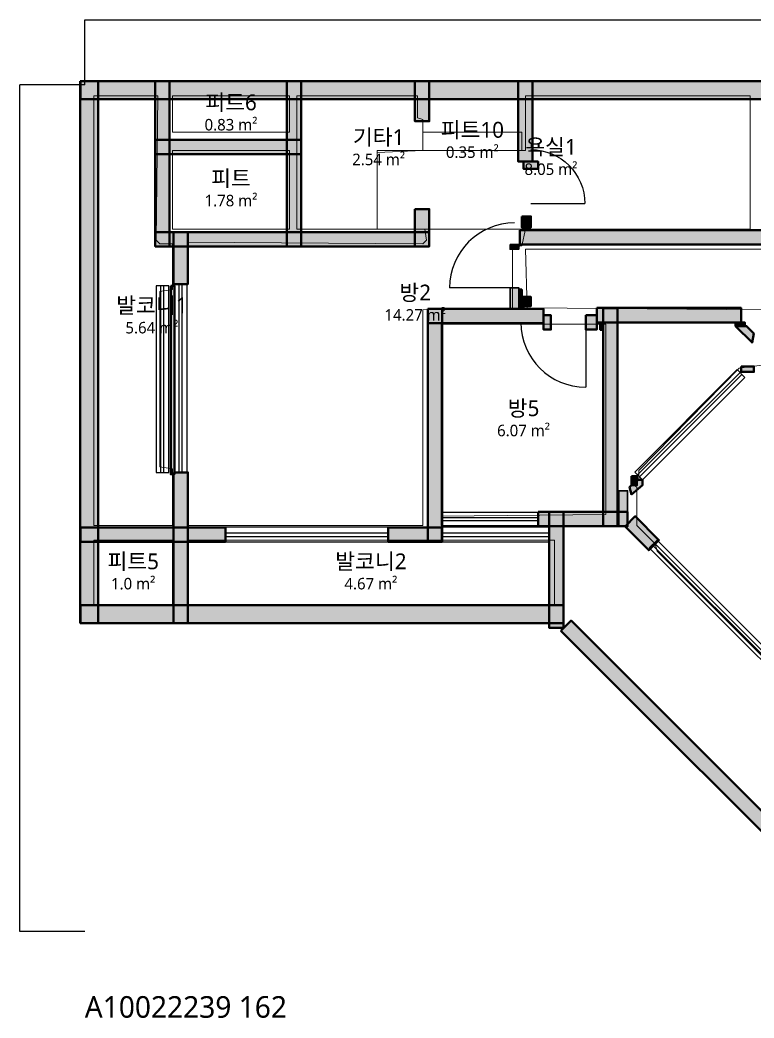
# Model space of a CAD drawing. Header units: millimetres. Extents: x -900 to 22131, y -1204 to 12664.
# Drawn here: x -900 to 9301, y -1204 to 12664 of the extents above; entities that cross this region are included whole.
import ezdxf

# ---------------------------------------------------------------- set-up
doc = ezdxf.new("R2010")
doc.units = ezdxf.units.MM
for name, color, linetype, lineweight in [('A-ANNO-DIMS', 3, 'Continuous', 13), ('A-AREA', 9, 'Continuous', 13), ('A-AREA-IDEN', 7, 'Continuous', 18), ('A-DOOR', 4, 'Continuous', 25), ('A-GLAZ', 5, 'Continuous', 25), ('A-WALL-EXTR', 7, 'Continuous', 50), ('A-WALL-PATT', 8, 'Continuous', 9), ('A-WALL-PRTN', 8, 'Continuous', 35), ('A-WALL-STRC', 7, 'Continuous', 50)]:
    doc.layers.add(name, color=color, linetype=linetype, lineweight=lineweight)
doc.styles.add('OpenSansCondensed-Light', font='OpenSansCondensed-Light.ttf')
doc.styles.get("Standard").update_dxf_attribs({"font": 'malgun.ttf'})
doc.dimstyles.new('EZDXF', dxfattribs={"dimtxt": 0.25, "dimasz": 0.175, "dimexe": 0.375, "dimexo": 0.125, "dimgap": 0.1, "dimtad": 1, "dimlfac": 100, "dimzin": 12, "dimdsep": 46, "dimtxsty": 'OpenSansCondensed-Light', "dimblk": 'ARCHTICK', "dimcen": 2.5, "dimazin": 3, "dimtfac": 0.5, "dimtmove": 2, "dimatfit": 3})

# ---------------------------------------------------------------- blocks, each defined once
blk = doc.blocks.new('JJ-DOOR-SWING')
blk.add_line((0, 0), (0, 1000))
blk.add_arc((0, 0), 1000, 0, 90)
blk = doc.blocks.new('JJ-WIN-DOUBLE')
for p, q in [((0, 120), (1000, 120)), ((0, -120), (1000, -120))]:
    blk.add_line(p, q)
blk.add_lwpolyline([(0, -500), (1000, -500), (1000, 500), (0, 500)], close=True)
blk = doc.blocks.new('_ARCHTICK')
at = {"color": 0, "linetype": 'BYBLOCK', "const_width": 0.15}
blk.add_lwpolyline([(-0.5, -0.5), (0.5, 0.5)], dxfattribs=at)

msp = doc.modelspace()

# ---------------------------------------------------------------- hatches: boundary and pattern name
at = {"layer": 'A-WALL-PATT'}
h = msp.add_hatch(color=8, dxfattribs=at)
h.dxf.hatch_style = 1
h.paths.add_polyline_path([(-61.5, 11812.3), (188.5, 11812.3), (188.5, 4283.8), (-61.5, 4283.8)])
h = msp.add_hatch(color=8, dxfattribs=at)
h.dxf.hatch_style = 1
h.paths.add_polyline_path([(-61, 11812.8), (11024.7, 11812.8), (11024.7, 11562.8), (-61, 11562.8)])
h = msp.add_hatch(color=8, dxfattribs=at)
h.dxf.hatch_style = 1
h.paths.add_polyline_path([(979.9, 11812.3), (1179.9, 11812.3), (1179.9, 9518), (979.9, 9518)])
h = msp.add_hatch(color=8, dxfattribs=at)
h.dxf.hatch_style = 1
h.paths.add_polyline_path([(2809.3, 11812.3), (3009.3, 11812.3), (3009.3, 9518), (2809.3, 9518)])
h = msp.add_hatch(color=8, dxfattribs=at)
h.dxf.hatch_style = 1
h.paths.add_polyline_path([(4587.8, 11812.3), (4787.8, 11812.3), (4787.8, 11255.9), (4587.8, 11255.9)])
h = msp.add_hatch(color=8, dxfattribs=at)
h.dxf.hatch_style = 1
h.paths.add_polyline_path([(6023.4, 11812.3), (6223.4, 11812.3), (6223.4, 10696.9), (6023.4, 10696.9)])
h = msp.add_hatch(color=8, dxfattribs=at)
h.dxf.hatch_style = 1
h.paths.add_polyline_path([(980.8, 11000.2), (3008.3, 11000.2), (3008.3, 10800.2), (980.8, 10800.2)])
h = msp.add_hatch(color=8, dxfattribs=at)
h.dxf.hatch_style = 1
h.paths.add_polyline_path([(6099.6, 10696.9), (6299.6, 10696.9), (6299.6, 10595.3), (6099.6, 10595.3)])
h = msp.add_hatch(color=8, dxfattribs=at)
h.dxf.hatch_style = 1
h.paths.add_polyline_path([(4587.8, 10036.3), (4787.8, 10036.3), (4787.8, 9518), (4587.8, 9518)])
h = msp.add_hatch(color=8, dxfattribs=at)
h.dxf.hatch_style = 1
h.paths.add_polyline_path([(6072.6, 9934.7), (6072.6, 9782.2), (6199.6, 9782.2), (6199.6, 9934.7)])
h = msp.add_hatch(color=8, dxfattribs=at)
h.dxf.hatch_style = 1
h.paths.add_polyline_path([(980.8, 9717), (4786.9, 9717), (4786.9, 9517), (980.8, 9517)])
h = msp.add_hatch(color=8, dxfattribs=at)
h.dxf.hatch_style = 1
h.paths.add_polyline_path([(1233.9, 9716.1), (1433.9, 9716.1), (1433.9, 8994.5), (1233.9, 8994.5)])
h = msp.add_hatch(color=8, dxfattribs=at)
h.dxf.hatch_style = 1
h.paths.add_polyline_path([(6047.2, 9742.5), (11024.7, 9742.5), (11024.7, 9542.5), (6047.2, 9542.5)])
h = msp.add_hatch(color=8, dxfattribs=at)
h.dxf.hatch_style = 1
h.paths.add_polyline_path([(5911, 9543.4), (6031, 9543.4), (6031, 9477.3), (5911, 9477.3)])
h = msp.add_hatch(color=8, dxfattribs=at)
h.dxf.hatch_style = 1
h.paths.add_polyline_path([(1194.2, 8969.1), (1245, 8969.1), (1245, 6352.1), (1194.2, 6352.1)])
h = msp.add_hatch(color=8, dxfattribs=at)
h.dxf.hatch_style = 1
h.paths.add_polyline_path([(5911, 8943.7), (6031, 8943.7), (6031, 8649), (5911, 8649)])
h = msp.add_hatch(color=8, dxfattribs=at)
h.dxf.hatch_style = 1
h.paths.add_polyline_path([(6047.2, 8918.3), (6072.6, 8918.3), (6072.6, 8664.2), (6047.2, 8664.2)])
h = msp.add_hatch(color=8, dxfattribs=at)
h.dxf.hatch_style = 1
h.paths.add_polyline_path([(6047.2, 8816.7), (6098, 8816.7), (6098, 8664.2), (6047.2, 8664.2)])
h = msp.add_hatch(color=8, dxfattribs=at)
h.dxf.hatch_style = 1
h.paths.add_polyline_path([(6098, 8816.7), (6098, 8689.6), (6199.6, 8689.6), (6199.6, 8816.7)])
h = msp.add_hatch(color=8, dxfattribs=at)
h.dxf.hatch_style = 1
h.paths.add_polyline_path([(4765.7, 8649), (4965.7, 8649), (4965.7, 5414.5), (4765.7, 5414.5)])
h = msp.add_hatch(color=8, dxfattribs=at)
h.dxf.hatch_style = 1
h.paths.add_polyline_path([(4766.6, 8649.9), (6377.5, 8649.9), (6377.5, 8449.9), (4766.6, 8449.9)])
h = msp.add_hatch(color=8, dxfattribs=at)
h.dxf.hatch_style = 1
h.paths.add_polyline_path([(7114.3, 8662.6), (9121.6, 8662.6), (9121.6, 8462.6), (7114.3, 8462.6)])
h = msp.add_hatch(color=8, dxfattribs=at)
h.dxf.hatch_style = 1
h.paths.add_polyline_path([(7204.9, 8661.7), (7404.9, 8661.7), (7404.9, 5630.5), (7204.9, 5630.5)])
h = msp.add_hatch(color=8, dxfattribs=at)
h.dxf.hatch_style = 1
h.paths.add_polyline_path([(6377.5, 8561), (6479.1, 8561), (6479.1, 8361), (6377.5, 8361)])
h = msp.add_hatch(color=8, dxfattribs=at)
h.dxf.hatch_style = 1
h.paths.add_polyline_path([(6961.9, 8561), (7114.3, 8561), (7114.3, 8361), (6961.9, 8361)])
h = msp.add_hatch(color=8, dxfattribs=at)
h.dxf.hatch_style = 1
h.paths.add_polyline_path([(7165.1, 8461), (7190.6, 8461), (7190.6, 8359.3), (7165.1, 8359.3)])
h = msp.add_hatch(color=8, dxfattribs=at)
h.dxf.hatch_style = 1
h.paths.add_polyline_path([(9045.4, 8461), (9172.4, 8461), (9172.4, 8410.2), (9045.4, 8410.2)])
h = msp.add_hatch(color=8, dxfattribs=at)
h.dxf.hatch_style = 1
h.paths.add_polyline_path([(9045.4, 8410.2), (9274, 8181.5), (9299.4, 8308.5), (9197.8, 8410.2)])
h = msp.add_hatch(color=8, dxfattribs=at)
h.dxf.hatch_style = 1
h.paths.add_polyline_path([(9121.6, 7851.2), (9299.4, 7851.2), (9299.4, 7774.9), (9121.6, 7774.9)])
h = msp.add_hatch(color=8, dxfattribs=at)
h.dxf.hatch_style = 1
h.paths.add_polyline_path([(1233.9, 6377.5), (1433.9, 6377.5), (1433.9, 4283.8), (1233.9, 4283.8)])
h = msp.add_hatch(color=8, dxfattribs=at)
h.dxf.hatch_style = 1
h.paths.add_polyline_path([(7749.5, 6275.9), (7673.3, 6275.9), (7571.7, 6174.2), (7597.1, 6072.6), (7749.5, 6199.6)])
h = msp.add_hatch(color=8, dxfattribs=at)
h.dxf.hatch_style = 1
h.paths.add_polyline_path([(7597.1, 6326.7), (7673.3, 6326.7), (7673.3, 6199.6), (7597.1, 6199.6)])
h = msp.add_hatch(color=8, dxfattribs=at)
h.dxf.hatch_style = 1
h.paths.add_polyline_path([(7422.8, 6123.4), (7542.8, 6123.4), (7542.8, 5630.5), (7422.8, 5630.5)])
h = msp.add_hatch(color=8, dxfattribs=at)
h.dxf.hatch_style = 1
h.paths.add_polyline_path([(6301.3, 5829.6), (7543.7, 5829.6), (7543.7, 5629.6), (6301.3, 5629.6)])
h = msp.add_hatch(color=8, dxfattribs=at)
h.dxf.hatch_style = 1
h.paths.add_polyline_path([(6301.3, 5829.6), (6456.3, 5829.6), (6456.3, 5629.6), (6301.3, 5629.6)])
h = msp.add_hatch(color=8, dxfattribs=at)
h.dxf.hatch_style = 1
h.paths.add_polyline_path([(6455.3, 5828.7), (6655.3, 5828.7), (6655.3, 4217.8), (6455.3, 4217.8)])
h = msp.add_hatch(color=8, dxfattribs=at)
h.dxf.hatch_style = 1
h.paths.add_polyline_path([(7508.6, 5625.8), (7838.9, 5295.5), (7980.3, 5436.9), (7650, 5767.3)])
h = msp.add_hatch(color=8, dxfattribs=at)
h.dxf.hatch_style = 1
h.paths.add_polyline_path([(-61, 5613.6), (1956.4, 5613.6), (1956.4, 5413.6), (-61, 5413.6)])
h = msp.add_hatch(color=8, dxfattribs=at)
h.dxf.hatch_style = 1
h.paths.add_polyline_path([(4217.8, 5613.6), (4964.8, 5613.6), (4964.8, 5413.6), (4217.8, 5413.6)])
h = msp.add_hatch(color=8, dxfattribs=at)
h.dxf.hatch_style = 1
h.paths.add_polyline_path([(-61, 4533.3), (6654.4, 4533.3), (6654.4, 4283.3), (-61, 4283.3)])
h = msp.add_hatch(color=8, dxfattribs=at)
h.dxf.hatch_style = 1
h.paths.add_polyline_path([(6616.8, 4177.5), (10519.5, 277.4), (10660.9, 418.8), (6758.2, 4319)])

# ---------------------------------------------------------------- linework, layer by layer
at = {"layer": 'A-AREA'}
for points in [[(127, 11611.6), (127, 5640.6), (1219.6, 5640.6), (1219.6, 6428.3), (1041.7, 6453.7), (1041.7, 8892.9), (1219.6, 8918.3), (1219.6, 9553.5), (1041.7, 9553.5), (990.9, 9604.3), (1016.3, 11611.6)], [(1219.6, 11103.4), (1219.6, 11611.6), (2845.7, 11611.6), (2845.7, 11103.4)], [(2947.4, 11611.6), (2947.4, 9756.8), (4065.3, 9756.8), (4065.3, 10823.9), (4700.5, 10849.4), (4700.5, 11281.3), (4624.3, 11306.7), (4624.3, 11611.6)], [(4065.3, 9756.8), (4065.3, 10849.4), (6123.4, 10849.4), (6123.4, 11611.6), (9248.6, 11611.6), (9248.6, 9756.8)], [(4700.5, 11103.4), (4700.5, 10849.4), (6072.6, 10849.4), (6072.6, 11103.4)], [(1219.6, 9756.8), (1219.6, 10849.4), (2845.7, 10849.4), (2845.7, 9756.8)], [(6123.4, 9756.8), (4725.9, 9756.8), (4751.4, 9604.3), (4700.5, 9553.5), (1422.9, 9578.9), (1422.9, 5640.6), (4700.5, 5640.6), (4700.5, 8638.8), (5945.5, 8664.2), (5945.5, 9502.7), (6072.6, 9528.1)], [(4954.6, 8435.6), (4954.6, 5767.7), (7241.4, 5793.1), (7241.4, 8435.6)], [(127, 4522.7), (127, 5437.4), (1219.6, 5437.4), (1219.6, 4522.7)], [(1422.9, 4522.7), (1422.9, 5437.4), (6529.9, 5437.4), (6529.9, 4522.7)]]:
    msp.add_lwpolyline(points, close=True, dxfattribs=at)
for points in [[(9909.2, 9477.3), (6123.4, 9477.3), (6148.8, 8664.2), (9477.3, 8638.8)], [(9477.3, 7876.6), (9096.2, 7825.8), (7698.7, 6402.9), (7698.7, 6275.9), (7622.5, 6199.6), (7673.3, 6174.2), (7673.3, 5640.6), (7927.4, 5386.6), (7952.8, 5284.9), (10874.8, 2363)]]:
    msp.add_lwpolyline(points, dxfattribs=at)
at = {"layer": 'A-GLAZ'}
for p, q in [((7683.3, 6342.1), (9106.1, 7765)), ((7709.1, 6316.3), (9131.9, 7739.2)), ((7886.5, 5371.1), (10935.5, 2322.1)), ((7912.3, 5396.9), (10961.3, 2347.9))]:
    msp.add_line(p, q, dxfattribs=at)
for points in [[(7749.9, 6275.5), (9172.8, 7698.3), (9065.3, 7805.8), (7642.4, 6383)], [(7845.7, 5330.3), (10894.7, 2281.3), (11002.2, 2388.8), (7953.2, 5437.8)]]:
    msp.add_lwpolyline(points, close=True, dxfattribs=at)
at = {"layer": 'A-WALL-EXTR'}
for points in [[(-61.5, 11812.3), (188.5, 11812.3), (188.5, 4283.8), (-61.5, 4283.8)], [(-61, 11812.8), (11024.7, 11812.8), (11024.7, 11562.8), (-61, 11562.8)], [(6072.6, 9934.7), (6072.6, 9782.2), (6199.6, 9782.2), (6199.6, 9934.7)], [(1194.2, 8969.1), (1245, 8969.1), (1245, 6352.1), (1194.2, 6352.1)], [(6047.2, 8918.3), (6072.6, 8918.3), (6072.6, 8664.2), (6047.2, 8664.2)], [(6047.2, 8816.7), (6098, 8816.7), (6098, 8664.2), (6047.2, 8664.2)], [(6098, 8816.7), (6098, 8689.6), (6199.6, 8689.6), (6199.6, 8816.7)], [(7165.1, 8461), (7190.6, 8461), (7190.6, 8359.3), (7165.1, 8359.3)], [(9045.4, 8461), (9172.4, 8461), (9172.4, 8410.2), (9045.4, 8410.2)], [(9045.4, 8410.2), (9274, 8181.5), (9299.4, 8308.5), (9197.8, 8410.2)], [(9121.6, 7851.2), (9299.4, 7851.2), (9299.4, 7774.9), (9121.6, 7774.9)], [(7749.5, 6275.9), (7673.3, 6275.9), (7571.7, 6174.2), (7597.1, 6072.6), (7749.5, 6199.6)], [(7597.1, 6326.7), (7673.3, 6326.7), (7673.3, 6199.6), (7597.1, 6199.6)], [(-61, 4533.3), (6654.4, 4533.3), (6654.4, 4283.3), (-61, 4283.3)]]:
    msp.add_lwpolyline(points, close=True, dxfattribs=at)
at = {"layer": 'A-WALL-PRTN'}
for points in [[(5911, 9543.4), (6031, 9543.4), (6031, 9477.3), (5911, 9477.3)], [(5911, 8943.7), (6031, 8943.7), (6031, 8649), (5911, 8649)], [(7422.8, 6123.4), (7542.8, 6123.4), (7542.8, 5630.5), (7422.8, 5630.5)]]:
    msp.add_lwpolyline(points, close=True, dxfattribs=at)
at = {"layer": 'A-WALL-STRC'}
for points in [[(979.9, 11812.3), (1179.9, 11812.3), (1179.9, 9518), (979.9, 9518)], [(2809.3, 11812.3), (3009.3, 11812.3), (3009.3, 9518), (2809.3, 9518)], [(4587.8, 11812.3), (4787.8, 11812.3), (4787.8, 11255.9), (4587.8, 11255.9)], [(6023.4, 11812.3), (6223.4, 11812.3), (6223.4, 10696.9), (6023.4, 10696.9)], [(980.8, 11000.2), (3008.3, 11000.2), (3008.3, 10800.2), (980.8, 10800.2)], [(6099.6, 10696.9), (6299.6, 10696.9), (6299.6, 10595.3), (6099.6, 10595.3)], [(4587.8, 10036.3), (4787.8, 10036.3), (4787.8, 9518), (4587.8, 9518)], [(980.8, 9717), (4786.9, 9717), (4786.9, 9517), (980.8, 9517)], [(1233.9, 9716.1), (1433.9, 9716.1), (1433.9, 8994.5), (1233.9, 8994.5)], [(6047.2, 9742.5), (11024.7, 9742.5), (11024.7, 9542.5), (6047.2, 9542.5)], [(4765.7, 8649), (4965.7, 8649), (4965.7, 5414.5), (4765.7, 5414.5)], [(4766.6, 8649.9), (6377.5, 8649.9), (6377.5, 8449.9), (4766.6, 8449.9)], [(7114.3, 8662.6), (9121.6, 8662.6), (9121.6, 8462.6), (7114.3, 8462.6)], [(7204.9, 8661.7), (7404.9, 8661.7), (7404.9, 5630.5), (7204.9, 5630.5)], [(6377.5, 8561), (6479.1, 8561), (6479.1, 8361), (6377.5, 8361)], [(6961.9, 8561), (7114.3, 8561), (7114.3, 8361), (6961.9, 8361)], [(1233.9, 6377.5), (1433.9, 6377.5), (1433.9, 4283.8), (1233.9, 4283.8)], [(6301.3, 5829.6), (7543.7, 5829.6), (7543.7, 5629.6), (6301.3, 5629.6)], [(6301.3, 5829.6), (6456.3, 5829.6), (6456.3, 5629.6), (6301.3, 5629.6)], [(6455.3, 5828.7), (6655.3, 5828.7), (6655.3, 4217.8), (6455.3, 4217.8)], [(7508.6, 5625.8), (7838.9, 5295.5), (7980.3, 5436.9), (7650, 5767.3)], [(-61, 5613.6), (1956.4, 5613.6), (1956.4, 5413.6), (-61, 5413.6)], [(4217.8, 5613.6), (4964.8, 5613.6), (4964.8, 5413.6), (4217.8, 5413.6)], [(6616.8, 4177.5), (10519.5, 277.4), (10660.9, 418.8), (6758.2, 4319)]]:
    msp.add_lwpolyline(points, close=True, dxfattribs=at)

# ---------------------------------------------------------------- block references
at = {"layer": 'A-DOOR'}
for p, xscale, yscale, rotation in [((6199.6, 10112.5), 0.75, -0.75, 90), ((5971, 8943.7), 0.9, 0.9, 90), ((6961.9, 8461), 0.9, 0.9, 180)]:
    msp.add_blockref('JJ-DOOR-SWING', p, dxfattribs=dict(at, xscale=xscale, yscale=yscale, rotation=rotation))
at = {"layer": 'A-GLAZ', "yscale": 0.17785823805599527, "rotation": 90}
for p, xscale in [((1079.9, 6377.5), 2.5916000000000006), ((1333.9, 6377.5), 2.617)]:
    msp.add_blockref('JJ-WIN-DOUBLE', p, dxfattribs=dict(at, xscale=xscale))
at = {"layer": 'A-GLAZ'}
for p, xscale, yscale in [((4954.6, 5729.6), 1.3466999999999998, 0.17785823805599527), ((1956.4, 5513.6), 2.2614, 0.2032665577782803), ((4954.6, 5513.6), 1.4990999999999994, 0.2032665577782803)]:
    msp.add_blockref('JJ-WIN-DOUBLE', p, dxfattribs=dict(at, xscale=xscale, yscale=yscale))

# ---------------------------------------------------------------- texts
at = {"layer": 'A-AREA-IDEN'}
for s, insert, char_height, attachment_point in [('피트6', (2032.65, 11507.5), 220, 5), ('0.83 m²', (2032.65, 11207.5), 160, 5), ('피트10', (5386.55, 11126.4), 220, 5), ('기타1', (4084.375, 11024.7625), 220, 5), ('욕실1', (6479.1, 10889.26667), 220, 5), ('2.54 m²', (4084.375, 10724.7625), 160, 5), ('0.35 m²', (5386.55, 10826.4), 160, 5), ('8.05 m²', (6479.1, 10589.26667), 160, 5), ('피트', (2032.65, 10453.1), 220, 5), ('1.78 m²', (2032.65, 10153.1), 160, 5), ('방2', (4591.96364, 8865.02727), 220, 5), ('발코니1', (933.15455, 8687.17273), 220, 5), ('14.27 m²', (4591.96364, 8565.02727), 160, 5), ('5.64 m²', (933.15455, 8387.17273), 160, 5), ('방5', (6098, 7258), 220, 5), ('6.07 m²', (6098, 6958), 160, 5), ('피트5', (673.3, 5130.05), 220, 5), ('발코니2', (3976.4, 5130.05), 220, 5), ('1.0 m²', (673.3, 4830.05), 160, 5), ('4.67 m²', (3976.4, 4830.05), 160, 5), ('A10022239 162', (0, -900), 300, 1)]:
    msp.add_mtext(s, dxfattribs=dict(at, insert=insert, char_height=char_height, attachment_point=attachment_point))

# ---------------------------------------------------------------- dimensions: what is measured, and where the dimension line sits
at = {"layer": 'A-ANNO-DIMS'}
msp.add_linear_dim(base=(0, 12664.05203), p1=(0, 11764.05203), p2=(22130.64648, 11764.05203), dimstyle='EZDXF', dxfattribs=at).render()
msp.add_linear_dim(base=(-900, 0), p1=(0, 0), p2=(0, 11764.05203), angle=90, dimstyle='EZDXF', dxfattribs=at).render()

doc.saveas('drawing.dxf')
